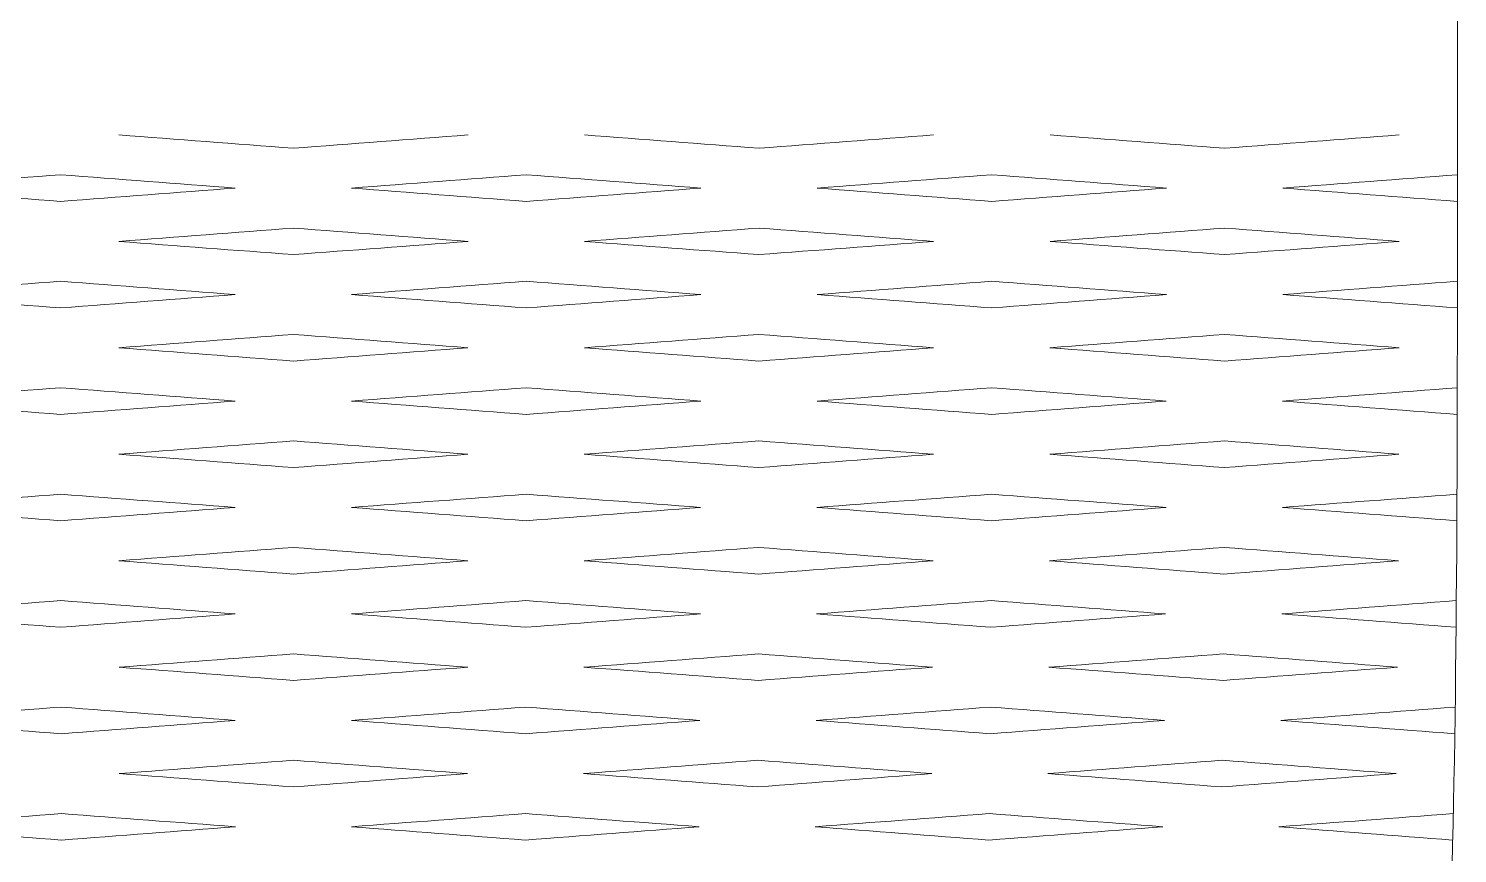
# Model space of a CAD drawing. Header units: centimetres. Extents: x -29.7 to 21.6, y -14.4 to 13.7.
# Drawn here: x 5.14 to 11.26, y 6.63 to 10.16 of the extents above; entities that cross this region are included whole.
import ezdxf

# ---------------------------------------------------------------- set-up
doc = ezdxf.new("R2010")
doc.units = ezdxf.units.CM
doc.header["$MEASUREMENT"] = 0
doc.layers.add('Layer 1', color=7, linetype='Continuous')

msp = doc.modelspace()

# ---------------------------------------------------------------- linework, layer by layer
at = {"layer": 'Layer 1', "color": 1, "lineweight": 9}
for points, knots in [([(1.28938, 9.70732), (1.28938, 9.70732), (1.28938, 13.6953), (1.28938, 13.6953), (1.28938, 13.6953), (1.28938, 13.6953), (11.25933, 13.6953), (11.25933, 13.6953), (11.25933, 13.6953), (11.25933, 13.6953), (11.25933, 9.70732), (11.25933, 9.70732)], [0, 0, 0, 0, 0.25, 0.25, 0.25, 0.25, 0.5, 0.5, 0.5, 0.5, 1, 1, 1, 1]), ([(5.52663, 9.70732), (5.77585, 9.68831), (6.02511, 9.66932), (6.27437, 9.65033), (6.27437, 9.65033), (6.52363, 9.66932), (6.77285, 9.68831), (7.02211, 9.70732)], [0, 0, 0, 0, 0.3333333, 0.3333333, 0.3333333, 0.3333333, 1, 1, 1, 1]), ([(7.5206, 9.70732), (7.76986, 9.68831), (8.0191, 9.66932), (8.26834, 9.65033), (8.26834, 9.65033), (8.5176, 9.66932), (8.76686, 9.68831), (9.01612, 9.70732)], [0, 0, 0, 0, 0.3333333, 0.3333333, 0.3333333, 0.3333333, 1, 1, 1, 1]), ([(11.25933, 9.70732), (11.25933, 6.85878), (11.25933, 5.4345), (11.0101, 4.0102), (11.0101, 4.0102), (10.76085, 2.58594), (10.26234, 1.16166), (8.26836, -0.26262)], [0, 0, 0, 0, 0.3333333, 0.3333333, 0.3333333, 0.3333333, 1, 1, 1, 1]), ([(9.51456, 9.70732), (9.76382, 9.68831), (10.01308, 9.66932), (10.26234, 9.65033), (10.26234, 9.65033), (10.51161, 9.66932), (10.76085, 9.68831), (11.0101, 9.70732)], [0, 0, 0, 0, 0.3333333, 0.3333333, 0.3333333, 0.3333333, 1, 1, 1, 1]), ([(5.27736, 9.42238), (5.02812, 9.44136), (4.77888, 9.46036), (4.52962, 9.47936), (4.52962, 9.47936), (4.77888, 9.49836), (5.02812, 9.51735), (5.27736, 9.53635)], [0, 0, 0, 0, 0.3333333, 0.3333333, 0.3333333, 0.3333333, 1, 1, 1, 1]), ([(5.27736, 9.42238), (5.52663, 9.44136), (5.77585, 9.46036), (6.02511, 9.47936), (6.02511, 9.47936), (5.77585, 9.49836), (5.52663, 9.51735), (5.27736, 9.53635)], [0, 0, 0, 0, 0.3333333, 0.3333333, 0.3333333, 0.3333333, 1, 1, 1, 1]), ([(7.27135, 9.42238), (7.02211, 9.44136), (6.77285, 9.46036), (6.5236, 9.47936), (6.5236, 9.47936), (6.77285, 9.49836), (7.02211, 9.51735), (7.27136, 9.53635)], [0, 0, 0, 0, 0.3333333, 0.3333333, 0.3333333, 0.3333333, 1, 1, 1, 1]), ([(7.27135, 9.42238), (7.5206, 9.44136), (7.76986, 9.46036), (8.0191, 9.47936), (8.0191, 9.47936), (7.76986, 9.49836), (7.5206, 9.51735), (7.27136, 9.53635)], [0, 0, 0, 0, 0.3333333, 0.3333333, 0.3333333, 0.3333333, 1, 1, 1, 1]), ([(9.26535, 9.42238), (9.01609, 9.44136), (8.76686, 9.46036), (8.5176, 9.47936), (8.5176, 9.47936), (8.76686, 9.49836), (9.01609, 9.51735), (9.26535, 9.53635)], [0, 0, 0, 0, 0.3333333, 0.3333333, 0.3333333, 0.3333333, 1, 1, 1, 1]), ([(9.26535, 9.42238), (9.51456, 9.44136), (9.76382, 9.46036), (10.01308, 9.47936), (10.01308, 9.47936), (9.76382, 9.49836), (9.51456, 9.51735), (9.26535, 9.53635)], [0, 0, 0, 0, 0.3333333, 0.3333333, 0.3333333, 0.3333333, 1, 1, 1, 1]), ([(11.25929, 9.42238), (11.01007, 9.44136), (10.76085, 9.46036), (10.51159, 9.47936), (10.51159, 9.47936), (10.76085, 9.49836), (11.01007, 9.51735), (11.25933, 9.53635)], [0, 0, 0, 0, 0.3333333, 0.3333333, 0.3333333, 0.3333333, 1, 1, 1, 1]), ([(5.52663, 9.2514), (5.77589, 9.2704), (6.02511, 9.2894), (6.27437, 9.30838), (6.27437, 9.30838), (6.5236, 9.2894), (6.77285, 9.2704), (7.02211, 9.2514)], [0, 0, 0, 0, 0.3333333, 0.3333333, 0.3333333, 0.3333333, 1, 1, 1, 1]), ([(7.5206, 9.2514), (7.76986, 9.2704), (8.01909, 9.2894), (8.26834, 9.30838), (8.26834, 9.30838), (8.5176, 9.2894), (8.76684, 9.2704), (9.01609, 9.2514)], [0, 0, 0, 0, 0.3333333, 0.3333333, 0.3333333, 0.3333333, 1, 1, 1, 1]), ([(9.51456, 9.2514), (9.76382, 9.2704), (10.01304, 9.2894), (10.26231, 9.30838), (10.26231, 9.30838), (10.51159, 9.2894), (10.76081, 9.2704), (11.01007, 9.2514)], [0, 0, 0, 0, 0.3333333, 0.3333333, 0.3333333, 0.3333333, 1, 1, 1, 1]), ([(5.52663, 9.2514), (5.77589, 9.2324), (6.02511, 9.21342), (6.27437, 9.19441), (6.27437, 9.19441), (6.5236, 9.21342), (6.77285, 9.2324), (7.02211, 9.2514)], [0, 0, 0, 0, 0.3333333, 0.3333333, 0.3333333, 0.3333333, 1, 1, 1, 1]), ([(7.5206, 9.2514), (7.76983, 9.2324), (8.01909, 9.21342), (8.26829, 9.19441), (8.26829, 9.19441), (8.51757, 9.21342), (8.76684, 9.2324), (9.01609, 9.2514)], [0, 0, 0, 0, 0.3333333, 0.3333333, 0.3333333, 0.3333333, 1, 1, 1, 1]), ([(9.51456, 9.2514), (9.76378, 9.2324), (10.01303, 9.21342), (10.26229, 9.19441), (10.26229, 9.19441), (10.51155, 9.21342), (10.76081, 9.2324), (11.01007, 9.2514)], [0, 0, 0, 0, 0.3333333, 0.3333333, 0.3333333, 0.3333333, 1, 1, 1, 1]), ([(5.27741, 8.96644), (5.02819, 8.98546), (4.77893, 9.00446), (4.5297, 9.02344), (4.5297, 9.02344), (4.77893, 9.04244), (5.02815, 9.06144), (5.2774, 9.08045)], [0, 0, 0, 0, 0.3333333, 0.3333333, 0.3333333, 0.3333333, 1, 1, 1, 1]), ([(5.27741, 8.96644), (5.52665, 8.98546), (5.77589, 9.00446), (6.02511, 9.02344), (6.02511, 9.02344), (5.77589, 9.04244), (5.52665, 9.06144), (5.2774, 9.08045)], [0, 0, 0, 0, 0.3333333, 0.3333333, 0.3333333, 0.3333333, 1, 1, 1, 1]), ([(7.27133, 8.96644), (7.02209, 8.98546), (6.77282, 9.00446), (6.5236, 9.02344), (6.5236, 9.02344), (6.77282, 9.04244), (7.02209, 9.06144), (7.27133, 9.08045)], [0, 0, 0, 0, 0.3333333, 0.3333333, 0.3333333, 0.3333333, 1, 1, 1, 1]), ([(7.27133, 8.96644), (7.52055, 8.98546), (7.76977, 9.00446), (8.01903, 9.02344), (8.01903, 9.02344), (7.76981, 9.04244), (7.52059, 9.06144), (7.27133, 9.08045)], [0, 0, 0, 0, 0.3333333, 0.3333333, 0.3333333, 0.3333333, 1, 1, 1, 1]), ([(9.26522, 8.96644), (9.01599, 8.98546), (8.76675, 9.00446), (8.51753, 9.02344), (8.51753, 9.02344), (8.76675, 9.04244), (9.01601, 9.06144), (9.26525, 9.08045)], [0, 0, 0, 0, 0.3333333, 0.3333333, 0.3333333, 0.3333333, 1, 1, 1, 1]), ([(9.26522, 8.96644), (9.51443, 8.98546), (9.76369, 9.00446), (10.01292, 9.02344), (10.01292, 9.02344), (9.76369, 9.04244), (9.51448, 9.06144), (9.26525, 9.08045)], [0, 0, 0, 0, 0.3333333, 0.3333333, 0.3333333, 0.3333333, 1, 1, 1, 1]), ([(11.2591, 8.96644), (11.00991, 8.98546), (10.76067, 9.00446), (10.51145, 9.02344), (10.51145, 9.02344), (10.76067, 9.04244), (11.00994, 9.06144), (11.2592, 9.08045)], [0, 0, 0, 0, 0.3333333, 0.3333333, 0.3333333, 0.3333333, 1, 1, 1, 1]), ([(5.52667, 8.79548), (5.7759, 8.81447), (6.02513, 8.83347), (6.27437, 8.85247), (6.27437, 8.85247), (6.5236, 8.83347), (6.77282, 8.81447), (7.02207, 8.79548)], [0, 0, 0, 0, 0.3333333, 0.3333333, 0.3333333, 0.3333333, 1, 1, 1, 1]), ([(7.52052, 8.79548), (7.76976, 8.81447), (8.01899, 8.83347), (8.2682, 8.85247), (8.2682, 8.85247), (8.51744, 8.83347), (8.7667, 8.81447), (9.01588, 8.79548)], [0, 0, 0, 0, 0.3333333, 0.3333333, 0.3333333, 0.3333333, 1, 1, 1, 1]), ([(9.51435, 8.79548), (9.7636, 8.81447), (10.01282, 8.83347), (10.26208, 8.85247), (10.26208, 8.85247), (10.51132, 8.83347), (10.76055, 8.81447), (11.00974, 8.79548)], [0, 0, 0, 0, 0.3333333, 0.3333333, 0.3333333, 0.3333333, 1, 1, 1, 1]), ([(5.52667, 8.79548), (5.7759, 8.77648), (6.02513, 8.75748), (6.27437, 8.7385), (6.27437, 8.7385), (6.5236, 8.75748), (6.77281, 8.77648), (7.02207, 8.79548)], [0, 0, 0, 0, 0.3333333, 0.3333333, 0.3333333, 0.3333333, 1, 1, 1, 1]), ([(7.52052, 8.79548), (7.76973, 8.77648), (8.01894, 8.75748), (8.26815, 8.7385), (8.26815, 8.7385), (8.51739, 8.75748), (8.76662, 8.77648), (9.01588, 8.79548)], [0, 0, 0, 0, 0.3333333, 0.3333333, 0.3333333, 0.3333333, 1, 1, 1, 1]), ([(9.51435, 8.79548), (9.76357, 8.77648), (10.01275, 8.75748), (10.26196, 8.7385), (10.26196, 8.7385), (10.51122, 8.75748), (10.76051, 8.77648), (11.00974, 8.79548)], [0, 0, 0, 0, 0.3333333, 0.3333333, 0.3333333, 0.3333333, 1, 1, 1, 1]), ([(5.27756, 8.51053), (5.02835, 8.52953), (4.77914, 8.54853), (4.52991, 8.56753), (4.52991, 8.56753), (4.77913, 8.58651), (5.0283, 8.60552), (5.27752, 8.62451)], [0, 0, 0, 0, 0.3333333, 0.3333333, 0.3333333, 0.3333333, 1, 1, 1, 1]), ([(5.27756, 8.51053), (5.52674, 8.52953), (5.77595, 8.54853), (6.02516, 8.56753), (6.02516, 8.56753), (5.77595, 8.58651), (5.52672, 8.60552), (5.27752, 8.62451)], [0, 0, 0, 0, 0.3333333, 0.3333333, 0.3333333, 0.3333333, 1, 1, 1, 1]), ([(7.27118, 8.51053), (7.02197, 8.52953), (6.77279, 8.54853), (6.52358, 8.56753), (6.52358, 8.56753), (6.77279, 8.58651), (7.02198, 8.60552), (7.27123, 8.62451)], [0, 0, 0, 0, 0.3333333, 0.3333333, 0.3333333, 0.3333333, 1, 1, 1, 1]), ([(7.27118, 8.51053), (7.52039, 8.52953), (7.76958, 8.54853), (8.01881, 8.56753), (8.01881, 8.56753), (7.76961, 8.58651), (7.52041, 8.60552), (7.27123, 8.62451)], [0, 0, 0, 0, 0.3333333, 0.3333333, 0.3333333, 0.3333333, 1, 1, 1, 1]), ([(9.26475, 8.51053), (9.01558, 8.52953), (8.76641, 8.54853), (8.51719, 8.56753), (8.51719, 8.56753), (8.76644, 8.58651), (9.0157, 8.60552), (9.26492, 8.62451)], [0, 0, 0, 0, 0.3333333, 0.3333333, 0.3333333, 0.3333333, 1, 1, 1, 1]), ([(9.26475, 8.51053), (9.51401, 8.52953), (9.76323, 8.54853), (10.01247, 8.56753), (10.01247, 8.56753), (9.76326, 8.58651), (9.5141, 8.60552), (9.26492, 8.62451)], [0, 0, 0, 0, 0.3333333, 0.3333333, 0.3333333, 0.3333333, 1, 1, 1, 1]), ([(11.25838, 8.51053), (11.00921, 8.52953), (10.76006, 8.54853), (10.51089, 8.56753), (10.51089, 8.56753), (10.76012, 8.58651), (11.00938, 8.60552), (11.25864, 8.62451)], [0, 0, 0, 0, 0.3333333, 0.3333333, 0.3333333, 0.3333333, 1, 1, 1, 1]), ([(5.52682, 8.33957), (5.776, 8.35856), (6.02518, 8.37755), (6.27437, 8.39655), (6.27437, 8.39655), (6.52354, 8.37755), (6.77273, 8.35856), (7.02191, 8.33957)], [0, 0, 0, 0, 0.3333333, 0.3333333, 0.3333333, 0.3333333, 1, 1, 1, 1]), ([(7.52026, 8.33957), (7.76949, 8.35856), (8.01864, 8.37755), (8.26787, 8.39655), (8.26787, 8.39655), (8.51705, 8.37755), (8.7662, 8.35856), (9.01536, 8.33957)], [0, 0, 0, 0, 0.3333333, 0.3333333, 0.3333333, 0.3333333, 1, 1, 1, 1]), ([(9.51376, 8.33957), (9.76294, 8.35856), (10.01218, 8.37755), (10.2614, 8.39655), (10.2614, 8.39655), (10.51057, 8.37755), (10.7597, 8.35856), (11.00882, 8.33957)], [0, 0, 0, 0, 0.3333333, 0.3333333, 0.3333333, 0.3333333, 1, 1, 1, 1]), ([(5.52682, 8.33957), (5.776, 8.32056), (6.02518, 8.30158), (6.27437, 8.28258), (6.27437, 8.28258), (6.52353, 8.30158), (6.77273, 8.32056), (7.02191, 8.33957)], [0, 0, 0, 0, 0.3333333, 0.3333333, 0.3333333, 0.3333333, 1, 1, 1, 1]), ([(7.52026, 8.33957), (7.76942, 8.32056), (8.0186, 8.30158), (8.26771, 8.28258), (8.26771, 8.28258), (8.51694, 8.30158), (8.76614, 8.32056), (9.01536, 8.33957)], [0, 0, 0, 0, 0.3333333, 0.3333333, 0.3333333, 0.3333333, 1, 1, 1, 1]), ([(9.51376, 8.33957), (9.76284, 8.32056), (10.01197, 8.30158), (10.26106, 8.28258), (10.26106, 8.28258), (10.51034, 8.30158), (10.75956, 8.32056), (11.00882, 8.33957)], [0, 0, 0, 0, 0.3333333, 0.3333333, 0.3333333, 0.3333333, 1, 1, 1, 1]), ([(5.27789, 8.05461), (5.02875, 8.07363), (4.77961, 8.09261), (4.53046, 8.11161), (4.53046, 8.11161), (4.77955, 8.13061), (5.02866, 8.1496), (5.27779, 8.1686)], [0, 0, 0, 0, 0.3333333, 0.3333333, 0.3333333, 0.3333333, 1, 1, 1, 1]), ([(5.27789, 8.05461), (5.527, 8.07363), (5.77611, 8.09261), (6.02522, 8.11161), (6.02522, 8.11161), (5.77609, 8.13061), (5.52695, 8.1496), (5.27779, 8.1686)], [0, 0, 0, 0, 0.3333333, 0.3333333, 0.3333333, 0.3333333, 1, 1, 1, 1]), ([(7.27082, 8.05461), (7.02172, 8.07363), (6.77263, 8.09261), (6.52348, 8.11161), (6.52348, 8.11161), (6.77263, 8.13061), (7.02179, 8.1496), (7.27095, 8.1686)], [0, 0, 0, 0, 0.3333333, 0.3333333, 0.3333333, 0.3333333, 1, 1, 1, 1]), ([(7.27082, 8.05461), (7.51995, 8.07363), (7.76911, 8.09261), (8.0183, 8.11161), (8.0183, 8.11161), (7.76917, 8.13061), (7.52005, 8.1496), (7.27095, 8.1686)], [0, 0, 0, 0, 0.3333333, 0.3333333, 0.3333333, 0.3333333, 1, 1, 1, 1]), ([(9.26373, 8.05461), (9.01468, 8.07363), (8.76562, 8.09261), (8.51651, 8.11161), (8.51651, 8.11161), (8.76567, 8.13061), (9.01488, 8.1496), (9.2641, 8.1686)], [0, 0, 0, 0, 0.3333333, 0.3333333, 0.3333333, 0.3333333, 1, 1, 1, 1]), ([(9.26373, 8.05461), (9.51294, 8.07363), (9.76212, 8.09261), (10.01132, 8.11161), (10.01132, 8.11161), (9.76225, 8.13061), (9.51315, 8.1496), (9.2641, 8.1686)], [0, 0, 0, 0, 0.3333333, 0.3333333, 0.3333333, 0.3333333, 1, 1, 1, 1]), ([(11.25671, 8.05461), (11.00767, 8.07363), (10.75861, 8.09261), (10.50959, 8.11161), (10.50959, 8.11161), (10.75878, 8.13061), (11.00801, 8.1496), (11.25723, 8.1686)], [0, 0, 0, 0, 0.3333333, 0.3333333, 0.3333333, 0.3333333, 1, 1, 1, 1]), ([(5.52712, 7.88364), (5.77619, 7.90265), (6.02527, 7.92164), (6.27437, 7.94063), (6.27437, 7.94063), (6.52347, 7.92164), (6.77253, 7.90265), (7.02159, 7.88364)], [0, 0, 0, 0, 0.3333333, 0.3333333, 0.3333333, 0.3333333, 1, 1, 1, 1]), ([(7.51975, 7.88364), (7.76883, 7.90265), (8.01794, 7.92164), (8.26711, 7.94063), (8.26711, 7.94063), (8.51612, 7.92164), (8.76516, 7.90265), (9.01422, 7.88364)], [0, 0, 0, 0, 0.3333333, 0.3333333, 0.3333333, 0.3333333, 1, 1, 1, 1]), ([(9.51239, 7.88364), (9.76151, 7.90265), (10.01064, 7.92164), (10.25979, 7.94063), (10.25979, 7.94063), (10.50884, 7.92164), (10.75782, 7.90265), (11.00683, 7.88364)], [0, 0, 0, 0, 0.3333333, 0.3333333, 0.3333333, 0.3333333, 1, 1, 1, 1]), ([(5.52712, 7.88364), (5.77625, 7.86466), (6.02531, 7.84566), (6.27437, 7.82666), (6.27437, 7.82666), (6.52341, 7.84566), (6.77249, 7.86466), (7.02159, 7.88364)], [0, 0, 0, 0, 0.3333333, 0.3333333, 0.3333333, 0.3333333, 1, 1, 1, 1]), ([(7.51975, 7.88364), (7.76879, 7.86466), (8.01776, 7.84566), (8.26676, 7.82666), (8.26676, 7.82666), (8.5159, 7.84566), (8.76503, 7.86466), (9.01422, 7.88364)], [0, 0, 0, 0, 0.3333333, 0.3333333, 0.3333333, 0.3333333, 1, 1, 1, 1]), ([(9.51239, 7.88364), (9.7613, 7.86466), (10.01027, 7.84566), (10.25922, 7.82666), (10.25922, 7.82666), (10.50837, 7.84566), (10.75761, 7.86466), (11.00683, 7.88364)], [0, 0, 0, 0, 0.3333333, 0.3333333, 0.3333333, 0.3333333, 1, 1, 1, 1]), ([(5.27856, 7.5987), (5.02957, 7.6177), (4.78056, 7.63669), (4.53152, 7.65568), (4.53152, 7.65568), (4.78045, 7.67469), (5.02939, 7.69367), (5.27836, 7.71269)], [0, 0, 0, 0, 0.3333333, 0.3333333, 0.3333333, 0.3333333, 1, 1, 1, 1]), ([(5.27856, 7.5987), (5.52747, 7.6177), (5.77642, 7.63669), (6.0254, 7.65568), (6.0254, 7.65568), (5.77641, 7.67469), (5.52738, 7.69367), (5.27836, 7.71269)], [0, 0, 0, 0, 0.3333333, 0.3333333, 0.3333333, 0.3333333, 1, 1, 1, 1]), ([(7.27018, 7.5987), (7.02125, 7.6177), (6.77232, 7.63669), (6.52334, 7.65568), (6.52334, 7.65568), (6.77233, 7.67469), (7.02133, 7.69367), (7.27038, 7.71269)], [0, 0, 0, 0, 0.3333333, 0.3333333, 0.3333333, 0.3333333, 1, 1, 1, 1]), ([(7.27018, 7.5987), (7.51916, 7.6177), (7.76818, 7.63669), (8.01721, 7.65568), (8.01721, 7.65568), (7.76829, 7.67469), (7.51934, 7.69367), (7.27038, 7.71269)], [0, 0, 0, 0, 0.3333333, 0.3333333, 0.3333333, 0.3333333, 1, 1, 1, 1]), ([(9.2618, 7.5987), (9.01293, 7.6177), (8.76405, 7.63669), (8.51513, 7.65568), (8.51513, 7.65568), (8.76421, 7.67469), (9.01327, 7.69367), (9.26235, 7.71269)], [0, 0, 0, 0, 0.3333333, 0.3333333, 0.3333333, 0.3333333, 1, 1, 1, 1]), ([(9.2618, 7.5987), (9.51087, 7.6177), (9.75993, 7.63669), (10.00903, 7.65568), (10.00903, 7.65568), (9.76019, 7.67469), (9.5113, 7.69367), (9.26235, 7.71269)], [0, 0, 0, 0, 0.3333333, 0.3333333, 0.3333333, 0.3333333, 1, 1, 1, 1]), ([(11.25344, 7.5987), (11.00463, 7.6177), (10.7558, 7.63669), (10.50701, 7.65568), (10.50701, 7.65568), (10.7561, 7.67469), (11.00526, 7.69367), (11.25442, 7.71269)], [0, 0, 0, 0, 0.3333333, 0.3333333, 0.3333333, 0.3333333, 1, 1, 1, 1]), ([(5.52774, 7.42773), (5.77659, 7.44672), (6.02547, 7.46574), (6.27437, 7.48472), (6.27437, 7.48472), (6.52327, 7.46574), (6.77215, 7.44672), (7.021, 7.42773)], [0, 0, 0, 0, 0.3333333, 0.3333333, 0.3333333, 0.3333333, 1, 1, 1, 1]), ([(7.51875, 7.42773), (7.76768, 7.44672), (8.01662, 7.46574), (8.2656, 7.48472), (8.2656, 7.48472), (8.51441, 7.46574), (8.76323, 7.44672), (9.01203, 7.42773)], [0, 0, 0, 0, 0.3333333, 0.3333333, 0.3333333, 0.3333333, 1, 1, 1, 1]), ([(9.50978, 7.42773), (9.75875, 7.44672), (10.00778, 7.46574), (10.2568, 7.48472), (10.2568, 7.48472), (10.50559, 7.46574), (10.75433, 7.44672), (11.00307, 7.42773)], [0, 0, 0, 0, 0.3333333, 0.3333333, 0.3333333, 0.3333333, 1, 1, 1, 1]), ([(5.52774, 7.42773), (5.77664, 7.40874), (6.02554, 7.38975), (6.27437, 7.37076), (6.27437, 7.37076), (6.52318, 7.38975), (6.77206, 7.40874), (7.021, 7.42773)], [0, 0, 0, 0, 0.3333333, 0.3333333, 0.3333333, 0.3333333, 1, 1, 1, 1]), ([(7.51875, 7.42773), (7.76755, 7.40874), (8.01634, 7.38975), (8.26503, 7.37076), (8.26503, 7.37076), (8.51399, 7.38975), (8.76299, 7.40874), (9.01203, 7.42773)], [0, 0, 0, 0, 0.3333333, 0.3333333, 0.3333333, 0.3333333, 1, 1, 1, 1]), ([(9.50978, 7.42773), (9.75847, 7.40874), (10.00714, 7.38975), (10.25573, 7.37076), (10.25573, 7.37076), (10.5048, 7.38975), (10.7539, 7.40874), (11.00307, 7.42773)], [0, 0, 0, 0, 0.3333333, 0.3333333, 0.3333333, 0.3333333, 1, 1, 1, 1]), ([(5.27969, 7.14283), (5.03097, 7.16183), (4.78222, 7.18083), (4.5334, 7.19981), (4.5334, 7.19981), (4.78201, 7.21879), (5.03068, 7.23781), (5.27936, 7.25679)], [0, 0, 0, 0, 0.3333333, 0.3333333, 0.3333333, 0.3333333, 1, 1, 1, 1]), ([(5.27969, 7.14283), (5.52831, 7.16183), (5.77696, 7.18083), (6.02565, 7.19981), (6.02565, 7.19981), (5.77691, 7.21879), (5.52816, 7.23781), (5.27936, 7.25679)], [0, 0, 0, 0, 0.3333333, 0.3333333, 0.3333333, 0.3333333, 1, 1, 1, 1]), ([(7.26902, 7.14283), (7.02041, 7.16183), (6.77177, 7.18083), (6.52307, 7.19981), (6.52307, 7.19981), (6.77179, 7.21879), (7.02058, 7.23781), (7.26938, 7.25679)], [0, 0, 0, 0, 0.3333333, 0.3333333, 0.3333333, 0.3333333, 1, 1, 1, 1]), ([(7.26902, 7.14283), (7.51776, 7.16183), (7.76652, 7.18083), (8.01531, 7.19981), (8.01531, 7.19981), (7.7667, 7.21879), (7.51806, 7.23781), (7.26938, 7.25679)], [0, 0, 0, 0, 0.3333333, 0.3333333, 0.3333333, 0.3333333, 1, 1, 1, 1]), ([(9.25837, 7.14283), (9.00985, 7.16183), (8.76132, 7.18083), (8.51275, 7.19981), (8.51275, 7.19981), (8.76158, 7.21879), (9.01044, 7.23781), (9.25939, 7.25679)], [0, 0, 0, 0, 0.3333333, 0.3333333, 0.3333333, 0.3333333, 1, 1, 1, 1]), ([(9.25837, 7.14283), (9.50717, 7.16183), (9.75608, 7.18083), (10.005, 7.19981), (10.005, 7.19981), (9.75651, 7.21879), (9.50795, 7.23781), (9.25939, 7.25679)], [0, 0, 0, 0, 0.3333333, 0.3333333, 0.3333333, 0.3333333, 1, 1, 1, 1]), ([(11.24771, 7.14283), (10.99933, 7.16183), (10.75089, 7.18083), (10.50242, 7.19981), (10.50242, 7.19981), (10.75138, 7.21879), (11.00038, 7.23781), (11.24941, 7.25679)], [0, 0, 0, 0, 0.3333333, 0.3333333, 0.3333333, 0.3333333, 1, 1, 1, 1]), ([(5.52875, 6.97188), (5.77723, 6.99087), (6.02578, 7.00987), (6.27437, 7.02887), (6.27437, 7.02887), (6.52294, 7.00987), (6.77148, 6.99087), (7.01999, 6.97188)], [0, 0, 0, 0, 0.3333333, 0.3333333, 0.3333333, 0.3333333, 1, 1, 1, 1]), ([(7.51706, 6.97188), (7.76567, 6.99087), (8.01434, 7.00987), (8.26301, 7.02887), (8.26301, 7.02887), (8.5115, 7.00987), (8.75991, 6.99087), (9.00831, 6.97188)], [0, 0, 0, 0, 0.3333333, 0.3333333, 0.3333333, 0.3333333, 1, 1, 1, 1]), ([(9.50538, 6.97188), (9.75411, 6.99087), (10.00287, 7.00987), (10.25168, 7.02887), (10.25168, 7.02887), (10.50003, 7.00987), (10.74837, 6.99087), (10.99662, 6.97188)], [0, 0, 0, 0, 0.3333333, 0.3333333, 0.3333333, 0.3333333, 1, 1, 1, 1]), ([(5.52875, 6.97188), (5.77736, 6.95288), (6.0259, 6.93388), (6.27437, 6.9149), (6.27437, 6.9149), (6.52284, 6.93388), (6.77136, 6.95288), (7.01999, 6.97188)], [0, 0, 0, 0, 0.3333333, 0.3333333, 0.3333333, 0.3333333, 1, 1, 1, 1]), ([(7.51706, 6.97188), (7.76547, 6.95288), (8.01386, 6.93388), (8.26216, 6.9149), (8.26216, 6.9149), (8.51078, 6.93388), (8.75952, 6.95288), (9.00831, 6.97188)], [0, 0, 0, 0, 0.3333333, 0.3333333, 0.3333333, 0.3333333, 1, 1, 1, 1]), ([(9.50538, 6.97188), (9.75365, 6.95288), (10.00181, 6.93388), (10.24991, 6.9149), (10.24991, 6.9149), (10.49875, 6.93388), (10.74765, 6.95288), (10.99662, 6.97188)], [0, 0, 0, 0, 0.3333333, 0.3333333, 0.3333333, 0.3333333, 1, 1, 1, 1]), ([(5.28155, 6.68703), (5.03327, 6.70601), (4.78492, 6.72498), (4.53648, 6.74398), (4.53648, 6.74398), (4.78457, 6.76298), (5.03277, 6.78196), (5.28101, 6.80094)], [0, 0, 0, 0, 0.3333333, 0.3333333, 0.3333333, 0.3333333, 1, 1, 1, 1]), ([(5.28155, 6.68703), (5.52967, 6.70601), (5.77784, 6.72498), (6.02611, 6.74398), (6.02611, 6.74398), (5.7778, 6.76298), (5.52944, 6.78196), (5.28101, 6.80094)], [0, 0, 0, 0, 0.3333333, 0.3333333, 0.3333333, 0.3333333, 1, 1, 1, 1]), ([(7.26717, 6.68703), (7.01906, 6.70601), (6.77088, 6.72498), (6.52263, 6.74398), (6.52263, 6.74398), (6.77091, 6.76298), (7.01928, 6.78196), (7.26771, 6.80094)], [0, 0, 0, 0, 0.3333333, 0.3333333, 0.3333333, 0.3333333, 1, 1, 1, 1]), ([(7.26717, 6.68703), (7.51547, 6.70601), (7.76383, 6.72498), (8.01225, 6.74398), (8.01225, 6.74398), (7.76413, 6.76298), (7.51595, 6.78196), (7.26771, 6.80094)], [0, 0, 0, 0, 0.3333333, 0.3333333, 0.3333333, 0.3333333, 1, 1, 1, 1]), ([(9.25278, 6.68703), (9.00485, 6.70601), (8.75683, 6.72498), (8.50877, 6.74398), (8.50877, 6.74398), (8.75724, 6.76298), (9.0058, 6.78196), (9.2544, 6.80094)], [0, 0, 0, 0, 0.3333333, 0.3333333, 0.3333333, 0.3333333, 1, 1, 1, 1]), ([(9.25278, 6.68703), (9.50126, 6.70601), (9.7498, 6.72498), (9.99839, 6.74398), (9.99839, 6.74398), (9.75048, 6.76298), (9.50247, 6.78196), (9.2544, 6.80094)], [0, 0, 0, 0, 0.3333333, 0.3333333, 0.3333333, 0.3333333, 1, 1, 1, 1]), ([(11.23841, 6.68703), (10.99066, 6.70601), (10.74284, 6.72498), (10.49496, 6.74398), (10.49496, 6.74398), (10.74359, 6.76298), (10.99233, 6.78196), (11.2411, 6.80094)], [0, 0, 0, 0, 0.3333333, 0.3333333, 0.3333333, 0.3333333, 1, 1, 1, 1])]:
    msp.add_open_spline(points, degree=3, knots=knots, dxfattribs=at)

doc.saveas('drawing.dxf')
